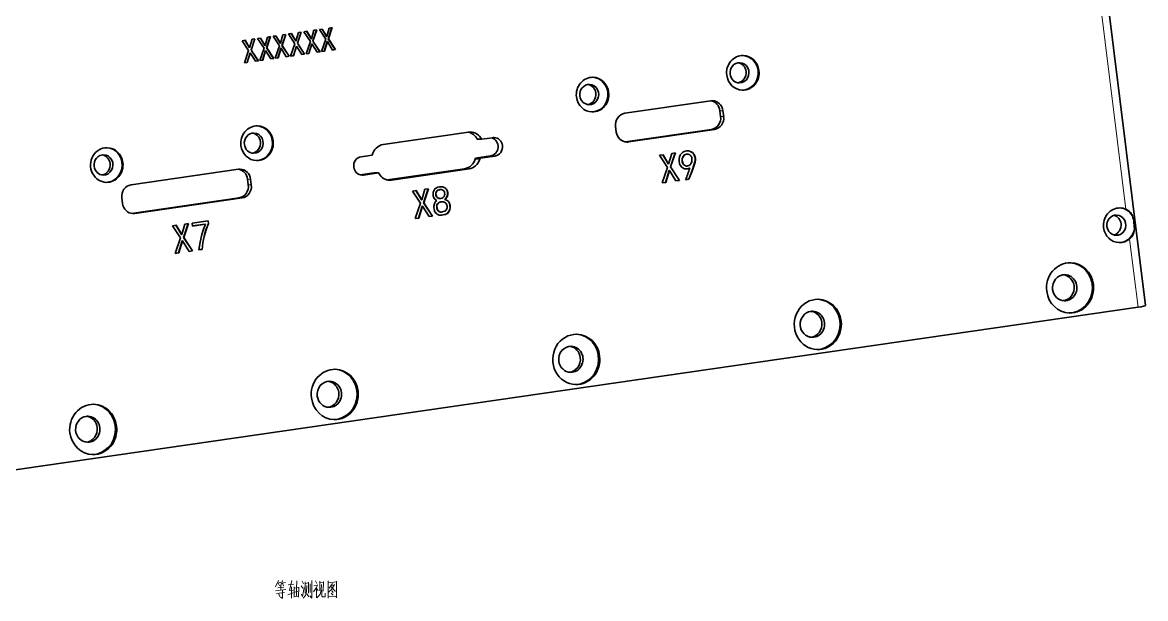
# Model space of a CAD drawing. Header units: millimetres. Extents: x -631 to 3210, y -561 to 2288.
# Drawn here: x 128.9 to 323.3, y -209.2 to -109.6 of the extents above; entities that cross this region are included whole.
import ezdxf

# ---------------------------------------------------------------- set-up
doc = ezdxf.new("R2010")
doc.units = ezdxf.units.MM
doc.layers.get('0').update_dxf_attribs({"lineweight": 18})

msp = doc.modelspace()

# ---------------------------------------------------------------- linework, layer by layer
at = {"color": 7, "lineweight": 35}
for p, q in [((323.315, -158.58), (301.125, 19.778)), ((46.993, -198.66), (322.027, -158.843))]:
    msp.add_line(p, q, dxfattribs=at)
at = {"color": 7, "lineweight": 13}
msp.add_line((319.92, -141.901), (315.629, -107.414), dxfattribs=at)
at = {"color": 7, "lineweight": 35, "ltscale": 0.012655}
for p, q in [((180.309, -110.812), (180.81, -110.739)), ((182.021, -110.564), (182.522, -110.491)), ((168.658, -112.499), (169.159, -112.426)), ((169.618, -112.359), (170.119, -112.287)), ((171.331, -112.112), (171.832, -112.039)), ((172.291, -111.973), (172.792, -111.9)), ((174.964, -111.586), (175.465, -111.513)), ((176.676, -111.338), (177.177, -111.265)), ((177.637, -111.199), (178.138, -111.126)), ((179.348, -110.951), (179.849, -110.878)), ((180.428, -114.671), (179.927, -114.743)), ((181.18, -114.562), (180.679, -114.634)), ((183.1, -114.284), (182.599, -114.356)), ((167.816, -116.497), (167.315, -116.569)), ((169.737, -116.218), (169.236, -116.291)), ((172.41, -115.832), (171.909, -115.904)), ((173.161, -115.723), (172.66, -115.795)), ((175.834, -115.336), (175.333, -115.408)), ((177.755, -115.058), (177.254, -115.13)), ((178.507, -114.949), (178.006, -115.021))]:
    msp.add_line(p, q, dxfattribs=at)
at = {"color": 7, "lineweight": 35, "ltscale": 0.05014}
msp.add_line((181.41, -112.488), (180.309, -110.812), dxfattribs=at)
at = {"color": 7, "lineweight": 35, "ltscale": 0.037714}
for p, q in [((181.553, -112.031), (180.775, -110.738)), ((180.81, -110.739), (181.588, -112.032)), ((168.189, -113.966), (167.412, -112.673)), ((167.447, -112.674), (168.224, -113.967)), ((170.862, -113.579), (170.085, -112.286)), ((170.119, -112.287), (170.896, -113.58)), ((172.792, -111.9), (173.569, -113.193)), ((176.207, -112.805), (175.43, -111.512)), ((178.88, -112.418), (178.102, -111.125))]:
    msp.add_line(p, q, dxfattribs=at)
at = {"color": 7, "lineweight": 35, "ltscale": 0.038272}
for p, q in [((181.588, -112.032), (182.021, -110.564)), ((168.224, -113.967), (168.658, -112.499)), ((173.569, -113.193), (174.003, -111.725))]:
    msp.add_line(p, q, dxfattribs=at)
at = {"color": 7, "lineweight": 35, "ltscale": 0.050945}
for p, q in [((181.835, -112.421), (182.487, -110.491)), ((168.472, -114.356), (169.124, -112.425)), ((169.159, -112.426), (168.507, -114.357)), ((171.144, -113.969), (171.797, -112.038)), ((173.817, -113.582), (174.47, -111.651)), ((177.177, -111.265), (176.524, -113.196)), ((179.849, -110.878), (179.197, -112.809))]:
    msp.add_line(p, q, dxfattribs=at)
at = {"color": 7, "lineweight": 35, "ltscale": 0.050946}
for p, q in [((182.522, -110.491), (181.87, -112.422)), ((179.162, -112.808), (179.814, -110.877))]:
    msp.add_line(p, q, dxfattribs=at)
at = {"color": 7, "lineweight": 35, "ltscale": 0.012679}
for p, q in [((166.945, -112.746), (167.447, -112.674)), ((174.003, -111.725), (174.505, -111.652)), ((170.489, -116.11), (169.987, -116.182)), ((175.083, -115.445), (174.581, -115.517))]:
    msp.add_line(p, q, dxfattribs=at)
at = {"color": 7, "lineweight": 35, "ltscale": 0.050154}
for p, q in [((168.047, -114.423), (166.945, -112.746)), ((170.72, -114.036), (169.618, -112.359)), ((173.392, -113.649), (172.291, -111.973)), ((178.738, -112.875), (177.637, -111.199))]:
    msp.add_line(p, q, dxfattribs=at)
at = {"color": 7, "lineweight": 35, "ltscale": 0.038279}
msp.add_line((170.896, -113.58), (171.331, -112.112), dxfattribs=at)
at = {"color": 7, "lineweight": 35, "ltscale": 0.050954}
msp.add_line((171.832, -112.039), (171.179, -113.97), dxfattribs=at)
at = {"color": 7, "lineweight": 35, "ltscale": 0.037702}
msp.add_line((173.534, -113.192), (172.758, -111.899), dxfattribs=at)
at = {"color": 7, "lineweight": 35, "ltscale": 0.050953}
for p, q in [((174.505, -111.652), (173.851, -113.583)), ((176.489, -113.195), (177.142, -111.264))]:
    msp.add_line(p, q, dxfattribs=at)
at = {"color": 7, "lineweight": 35, "ltscale": 0.050153}
msp.add_line((176.065, -113.262), (174.964, -111.586), dxfattribs=at)
at = {"color": 7, "lineweight": 35, "ltscale": 0.037715}
for p, q in [((175.465, -111.513), (176.242, -112.806)), ((178.138, -111.126), (178.915, -112.419))]:
    msp.add_line(p, q, dxfattribs=at)
at = {"color": 7, "lineweight": 35, "ltscale": 0.038273}
for p, q in [((176.242, -112.806), (176.676, -111.338)), ((178.915, -112.419), (179.348, -110.951))]:
    msp.add_line(p, q, dxfattribs=at)
at = {"color": 7, "lineweight": 35, "ltscale": 0.000879148}
for p, q in [((178.88, -112.418), (178.915, -112.419)), ((181.553, -112.031), (181.588, -112.032)), ((181.835, -112.421), (181.87, -112.422)), ((168.189, -113.966), (168.224, -113.967)), ((170.97, -114.447), (171.005, -114.448)), ((176.207, -112.805), (176.242, -112.806)), ((176.315, -113.674), (176.35, -113.674)), ((176.489, -113.195), (176.524, -113.196)), ((180.428, -114.671), (180.392, -114.67)), ((181.144, -114.561), (181.18, -114.562)), ((183.1, -114.284), (183.065, -114.283)), ((167.781, -116.496), (167.816, -116.497)), ((168.297, -114.834), (168.332, -114.835)), ((169.737, -116.218), (169.702, -116.218)), ((170.454, -116.109), (170.489, -116.11)), ((172.41, -115.832), (172.375, -115.831)), ((178.472, -114.948), (178.507, -114.949)), ((240.861, -135.175), (240.896, -135.175)), ((241.079, -134.576), (241.114, -134.577)), ((243.855, -134.428), (243.89, -134.429)), ((244.376, -134.807), (244.411, -134.808)), ((242.652, -136.905), (242.617, -136.904)), ((200.73, -139.857), (200.695, -139.856)), ((197.984, -140.277), (198.019, -140.278)), ((200.813, -140.95), (200.778, -140.949)), ((201.962, -140.211), (201.997, -140.212)), ((202.643, -140.566), (202.679, -140.567)), ((197.474, -143.439), (197.51, -143.44)), ((160.579, -144.48), (160.544, -144.479)), ((156.438, -146.291), (156.473, -146.292)), ((159.997, -148.836), (160.032, -148.837))]:
    msp.add_line(p, q, dxfattribs=at)
at = {"color": 7, "lineweight": 35, "ltscale": 0.056683}
for p, q in [((180.679, -114.634), (181.41, -112.488)), ((167.315, -116.569), (168.047, -114.423))]:
    msp.add_line(p, q, dxfattribs=at)
at = {"color": 7, "lineweight": 35, "ltscale": 0.055795}
for p, q in [((183.065, -114.283), (181.835, -112.421)), ((181.87, -112.422), (183.1, -114.284)), ((169.702, -116.218), (168.472, -114.356)), ((168.507, -114.357), (169.737, -116.218)), ((172.375, -115.831), (171.144, -113.969)), ((175.048, -115.444), (173.817, -113.582)), ((176.524, -113.196), (177.755, -115.058)), ((180.392, -114.67), (179.162, -112.808)), ((179.197, -112.809), (180.428, -114.671))]:
    msp.add_line(p, q, dxfattribs=at)
at = {"color": 7, "lineweight": 35, "ltscale": 0.00087913}
for p, q in [((168.472, -114.356), (168.507, -114.357)), ((173.534, -113.192), (173.569, -113.193)), ((173.642, -114.06), (173.678, -114.061)), ((179.162, -112.808), (179.197, -112.809)), ((175.083, -115.445), (175.048, -115.444)), ((244.351, -131.836), (244.387, -131.837)), ((244.863, -132.102), (244.898, -132.103)), ((201.528, -138.007), (201.563, -138.008)), ((201.07, -138.533), (201.035, -138.532)), ((202.404, -138.645), (202.439, -138.646)), ((198.119, -141.362), (198.154, -141.363)), ((201.356, -140.616), (201.321, -140.615)), ((201.356, -142.385), (201.391, -142.385)), ((161.089, -144.372), (161.124, -144.372)), ((155.929, -149.454), (155.964, -149.455)), ((158.365, -149.107), (158.33, -149.106))]:
    msp.add_line(p, q, dxfattribs=at)
at = {"color": 7, "lineweight": 35, "ltscale": 0.056691}
for p, q in [((169.987, -116.182), (170.72, -114.036)), ((172.66, -115.795), (173.392, -113.649)), ((175.333, -115.408), (176.065, -113.262)), ((178.006, -115.021), (178.738, -112.875))]:
    msp.add_line(p, q, dxfattribs=at)
at = {"color": 7, "lineweight": 35, "ltscale": 0.043491}
for p, q in [((170.454, -116.109), (170.97, -114.447)), ((171.005, -114.448), (170.489, -116.11)), ((175.8, -115.335), (176.315, -113.674)), ((179.022, -113.287), (178.507, -114.949)), ((181.695, -112.9), (181.18, -114.562)), ((167.781, -116.496), (168.297, -114.834)), ((168.332, -114.835), (167.816, -116.497))]:
    msp.add_line(p, q, dxfattribs=at)
at = {"color": 7, "lineweight": 35, "ltscale": 0.00085474}
for p, q in [((170.862, -113.579), (170.896, -113.58)), ((171.144, -113.969), (171.179, -113.97)), ((173.817, -113.582), (173.851, -113.583)), ((178.988, -113.287), (179.022, -113.287)), ((181.661, -112.9), (181.695, -112.9)), ((173.127, -115.722), (173.161, -115.723)), ((240.726, -134.089), (240.761, -134.09)), ((243.513, -132.501), (243.478, -132.501)), ((244.243, -136.725), (244.277, -136.726)), ((198.338, -140.764), (198.372, -140.765)), ((156.574, -147.377), (156.608, -147.378)), ((156.792, -146.779), (156.826, -146.78))]:
    msp.add_line(p, q, dxfattribs=at)
at = {"color": 7, "lineweight": 35, "ltscale": 0.042847}
for p, q in [((171.909, -115.904), (171.005, -114.448)), ((179.927, -114.743), (179.022, -113.287)), ((182.599, -114.356), (181.695, -112.9)), ((169.236, -116.291), (168.332, -114.835))]:
    msp.add_line(p, q, dxfattribs=at)
at = {"color": 7, "lineweight": 35, "ltscale": 0.055808}
for p, q in [((171.179, -113.97), (172.41, -115.832)), ((173.851, -113.583), (175.083, -115.445))]:
    msp.add_line(p, q, dxfattribs=at)
at = {"color": 7, "lineweight": 35, "ltscale": 0.04349}
msp.add_line((173.127, -115.722), (173.642, -114.06), dxfattribs=at)
at = {"color": 7, "lineweight": 35, "ltscale": 0.043498}
for p, q in [((173.678, -114.061), (173.161, -115.723)), ((176.35, -113.674), (175.834, -115.336)), ((178.472, -114.948), (178.988, -113.287)), ((181.144, -114.561), (181.661, -112.9))]:
    msp.add_line(p, q, dxfattribs=at)
at = {"color": 7, "lineweight": 35, "ltscale": 0.042835}
msp.add_line((174.581, -115.517), (173.678, -114.061), dxfattribs=at)
at = {"color": 7, "lineweight": 35, "ltscale": 0.042834}
msp.add_line((177.254, -115.13), (176.35, -113.674), dxfattribs=at)
at = {"color": 7, "lineweight": 35, "ltscale": 0.055809}
msp.add_line((177.721, -115.057), (176.489, -113.195), dxfattribs=at)
at = {"color": 7, "lineweight": 35, "ltscale": 0.011841}
msp.add_line((179.924, -114.738), (180.392, -114.67), dxfattribs=at)
at = {"color": 7, "lineweight": 35, "ltscale": 0.011718}
for p, q in [((180.681, -114.628), (181.144, -114.561)), ((167.317, -116.563), (167.781, -116.496)), ((169.99, -116.176), (170.454, -116.109)), ((178.008, -115.015), (178.472, -114.948))]:
    msp.add_line(p, q, dxfattribs=at)
at = {"color": 7, "lineweight": 35, "ltscale": 0.011866}
for p, q in [((182.596, -114.351), (183.065, -114.283)), ((169.232, -116.286), (169.702, -116.218)), ((171.905, -115.899), (172.375, -115.831)), ((177.251, -115.125), (177.721, -115.057))]:
    msp.add_line(p, q, dxfattribs=at)
at = {"color": 7, "lineweight": 35, "ltscale": 0.011742}
for p, q in [((172.662, -115.789), (173.127, -115.722)), ((175.335, -115.402), (175.8, -115.335))]:
    msp.add_line(p, q, dxfattribs=at)
at = {"color": 7, "lineweight": 35, "ltscale": 0.011865}
msp.add_line((174.578, -115.512), (175.048, -115.444), dxfattribs=at)
at = {"color": 7, "lineweight": 35, "ltscale": 0.000854722}
for p, q in [((175.8, -115.335), (175.834, -115.336)), ((177.755, -115.058), (177.721, -115.057)), ((243.966, -132.352), (244, -132.353)), ((240.217, -137.251), (240.251, -137.252)), ((199.91, -143.092), (199.876, -143.092))]:
    msp.add_line(p, q, dxfattribs=at)
at = {"color": 7, "lineweight": 35, "ltscale": 0.37553}
for p, q in [((233.196, -125.302), (248.062, -123.15)), ((233.29, -130.244), (248.156, -128.092))]:
    msp.add_line(p, q, dxfattribs=at)
at = {"color": 7, "lineweight": 13, "ltscale": 0.013065}
for p, q in [((250.168, -124.862), (249.645, -124.85)), ((249.768, -125.841), (250.291, -125.853)), ((233.812, -130.256), (233.29, -130.244)), ((167.878, -136.688), (168.4, -136.7)), ((166.39, -139.929), (166.912, -139.941))]:
    msp.add_line(p, q, dxfattribs=at)
at = {"color": 7, "lineweight": 35, "ltscale": 0.024962}
for p, q in [((249.645, -124.85), (249.768, -125.841)), ((250.168, -124.862), (250.291, -125.853)), ((168.001, -137.678), (167.878, -136.688)), ((146.223, -140.919), (146.1, -139.928))]:
    msp.add_line(p, q, dxfattribs=at)
at = {"color": 7, "lineweight": 35, "ltscale": 0.024966}
msp.add_line((231.708, -128.544), (231.584, -127.553), dxfattribs=at)
at = {"color": 7, "lineweight": 35, "ltscale": 0.375554}
msp.add_line((248.68, -128.104), (233.812, -130.256), dxfattribs=at)
at = {"color": 7, "lineweight": 13, "ltscale": 0.013089}
for p, q in [((248.156, -128.092), (248.68, -128.104)), ((168.001, -137.678), (168.524, -137.691)), ((147.806, -142.62), (148.329, -142.632))]:
    msp.add_line(p, q, dxfattribs=at)
at = {"color": 7, "lineweight": 35, "ltscale": 0.372989}
msp.add_line((191.353, -130.704), (206.119, -128.566), dxfattribs=at)
at = {"color": 7, "lineweight": 35, "ltscale": 0.01917}
for p, q in [((207.629, -129.782), (208.395, -129.8)), ((208.121, -133.068), (207.354, -133.05)), ((189.757, -135.597), (190.523, -135.615))]:
    msp.add_line(p, q, dxfattribs=at)
at = {"color": 7, "lineweight": 35, "ltscale": 0.048375}
for p, q in [((208.395, -129.8), (210.31, -129.523)), ((187.545, -132.819), (189.46, -132.541))]:
    msp.add_line(p, q, dxfattribs=at)
at = {"color": 7, "lineweight": 35, "ltscale": 0.063682}
for p, q in [((241.079, -134.576), (241.894, -132.163)), ((241.93, -132.164), (241.114, -134.577))]:
    msp.add_line(p, q, dxfattribs=at)
at = {"color": 7, "lineweight": 35, "ltscale": 0.015813}
for p, q in [((241.304, -132.255), (241.93, -132.164)), ((240.251, -137.252), (239.625, -137.343)), ((242.652, -136.905), (242.026, -136.995)), ((198.561, -138.442), (199.187, -138.352)), ((199.91, -143.092), (199.284, -143.183)), ((154.876, -144.767), (155.502, -144.676))]:
    msp.add_line(p, q, dxfattribs=at)
at = {"color": 7, "lineweight": 35, "ltscale": 0.00559}
for p, q in [((207.288, -133.263), (207.354, -133.05)), ((208.121, -133.068), (208.055, -133.281))]:
    msp.add_line(p, q, dxfattribs=at)
at = {"color": 7, "lineweight": 13, "ltscale": 0.01917}
for p, q in [((207.288, -133.263), (208.055, -133.281)), ((209.937, -132.676), (210.704, -132.694))]:
    msp.add_line(p, q, dxfattribs=at)
at = {"color": 7, "lineweight": 35, "ltscale": 0.065249}
for p, q in [((207.354, -133.05), (209.937, -132.676)), ((210.704, -132.694), (208.121, -133.068))]:
    msp.add_line(p, q, dxfattribs=at)
at = {"color": 7, "lineweight": 35, "ltscale": 0.015837}
for p, q in [((239.163, -132.564), (239.79, -132.474)), ((196.421, -138.752), (197.048, -138.662)), ((197.51, -143.44), (196.883, -143.531)), ((157.015, -144.457), (157.642, -144.366)), ((155.964, -149.455), (155.337, -149.545)), ((158.365, -149.107), (157.738, -149.198))]:
    msp.add_line(p, q, dxfattribs=at)
at = {"color": 7, "lineweight": 35, "ltscale": 0.062692}
for p, q in [((240.54, -134.66), (239.163, -132.564)), ((197.798, -140.848), (196.421, -138.752))]:
    msp.add_line(p, q, dxfattribs=at)
at = {"color": 7, "lineweight": 35, "ltscale": 0.047143}
for p, q in [((240.726, -134.089), (239.755, -132.473)), ((197.984, -140.277), (197.013, -138.661)), ((197.048, -138.662), (198.019, -140.278)), ((156.438, -146.291), (155.467, -144.675)), ((155.502, -144.676), (156.473, -146.292))]:
    msp.add_line(p, q, dxfattribs=at)
at = {"color": 7, "lineweight": 35, "ltscale": 0.047131}
msp.add_line((239.79, -132.474), (240.761, -134.09), dxfattribs=at)
at = {"color": 7, "lineweight": 35, "ltscale": 0.047848}
msp.add_line((240.761, -134.09), (241.304, -132.255), dxfattribs=at)
at = {"color": 7, "lineweight": 13, "ltscale": 0.00085474}
for p, q in [((243.123, -133.714), (243.157, -133.715)), ((243.92, -132.357), (243.886, -132.357)), ((200.447, -139.354), (200.481, -139.354)), ((200.579, -138.859), (200.545, -138.858)), ((200.824, -142.11), (200.79, -142.109)), ((201.309, -142.38), (201.275, -142.379))]:
    msp.add_line(p, q, dxfattribs=at)
at = {"color": 7, "lineweight": 13, "ltscale": 0.000879148}
for p, q in [((243.177, -133.003), (243.141, -133.003)), ((245.209, -134.115), (245.244, -134.116)), ((245.363, -133.134), (245.398, -133.135)), ((243.522, -134.285), (243.487, -134.284)), ((202.003, -138.193), (202.038, -138.194)), ((202.865, -141.922), (202.9, -141.923)), ((202.3, -142.712), (202.335, -142.713)), ((202.656, -142.377), (202.691, -142.378))]:
    msp.add_line(p, q, dxfattribs=at)
at = {"color": 7, "lineweight": 13, "ltscale": 0.00087913}
for p, q in [((245.209, -132.533), (245.244, -132.534)), ((200.612, -141.54), (200.647, -141.541)), ((202.913, -141.235), (202.948, -141.236))]:
    msp.add_line(p, q, dxfattribs=at)
at = {"color": 7, "lineweight": 35, "ltscale": 0.469419}
for p, q in [((147.713, -137.677), (166.296, -134.987)), ((166.912, -139.941), (148.329, -142.632))]:
    msp.add_line(p, q, dxfattribs=at)
at = {"color": 7, "lineweight": 35, "ltscale": 0.061005}
msp.add_line((187.342, -135.947), (189.757, -135.597), dxfattribs=at)
at = {"color": 7, "lineweight": 13, "ltscale": 0.011698}
msp.add_line((187.939, -135.989), (187.472, -135.978), dxfattribs=at)
at = {"color": 7, "lineweight": 35, "ltscale": 0.065273}
msp.add_line((190.523, -135.615), (187.939, -135.989), dxfattribs=at)
at = {"color": 7, "lineweight": 35, "ltscale": 0.005504}
msp.add_line((190.64, -135.802), (190.523, -135.615), dxfattribs=at)
at = {"color": 7, "lineweight": 35, "ltscale": 0.337787}
msp.add_line((192.077, -136.825), (205.449, -134.889), dxfattribs=at)
at = {"color": 7, "lineweight": 35, "ltscale": 0.33865}
msp.add_line((206.217, -134.907), (192.81, -136.848), dxfattribs=at)
at = {"color": 7, "lineweight": 13, "ltscale": 0.019195}
msp.add_line((205.449, -134.889), (206.217, -134.907), dxfattribs=at)
at = {"color": 7, "lineweight": 35, "ltscale": 0.07086}
for p, q in [((239.625, -137.343), (240.54, -134.66)), ((196.883, -143.531), (197.798, -140.848)), ((155.337, -149.545), (156.252, -146.863))]:
    msp.add_line(p, q, dxfattribs=at)
at = {"color": 7, "lineweight": 35, "ltscale": 0.054364}
for p, q in [((240.217, -137.251), (240.861, -135.175)), ((198.154, -141.363), (197.51, -143.44))]:
    msp.add_line(p, q, dxfattribs=at)
at = {"color": 7, "lineweight": 35, "ltscale": 0.05437}
msp.add_line((240.896, -135.175), (240.251, -137.252), dxfattribs=at)
at = {"color": 7, "lineweight": 35, "ltscale": 0.053553}
for p, q in [((242.026, -136.995), (240.896, -135.175)), ((199.284, -143.183), (198.154, -141.363)), ((157.738, -149.198), (156.608, -147.378))]:
    msp.add_line(p, q, dxfattribs=at)
at = {"color": 7, "lineweight": 35, "ltscale": 0.069743}
for p, q in [((242.617, -136.904), (241.079, -134.576)), ((241.114, -134.577), (242.652, -136.905)), ((198.372, -140.765), (199.91, -143.092))]:
    msp.add_line(p, q, dxfattribs=at)
at = {"color": 7, "lineweight": 35, "ltscale": 0.024965}
msp.add_line((168.4, -136.7), (168.524, -137.691), dxfattribs=at)
at = {"color": 7, "lineweight": 13, "ltscale": 0.017559}
msp.add_line((192.108, -136.831), (192.81, -136.848), dxfattribs=at)
at = {"color": 7, "lineweight": 35, "ltscale": 0.002687}
msp.add_line((201.528, -138.007), (201.421, -138.004), dxfattribs=at)
at = {"color": 7, "lineweight": 35, "ltscale": 0.002662}
msp.add_line((201.457, -138.005), (201.563, -138.008), dxfattribs=at)
at = {"color": 7, "lineweight": 35, "ltscale": 0.0149}
for p, q in [((239.627, -137.337), (240.217, -137.251)), ((196.885, -143.525), (197.474, -143.439))]:
    msp.add_line(p, q, dxfattribs=at)
at = {"color": 7, "lineweight": 35, "ltscale": 0.015023}
for p, q in [((242.022, -136.99), (242.617, -136.904)), ((199.281, -143.178), (199.876, -143.092)), ((157.735, -149.192), (158.33, -149.106))]:
    msp.add_line(p, q, dxfattribs=at)
at = {"color": 7, "lineweight": 35, "ltscale": 0.014505}
for p, q in [((244.277, -136.726), (243.703, -136.809)), ((160.032, -148.837), (159.458, -148.92))]:
    msp.add_line(p, q, dxfattribs=at)
at = {"color": 7, "lineweight": 35, "ltscale": 0.013568}
msp.add_line((243.706, -136.803), (244.243, -136.725), dxfattribs=at)
at = {"color": 7, "lineweight": 35, "ltscale": 0.469443}
msp.add_line((147.806, -142.62), (166.39, -139.929), dxfattribs=at)
at = {"color": 7, "lineweight": 35, "ltscale": 0.047841}
for p, q in [((198.019, -140.278), (198.561, -138.442)), ((156.473, -146.292), (157.015, -144.457))]:
    msp.add_line(p, q, dxfattribs=at)
at = {"color": 7, "lineweight": 35, "ltscale": 0.063681}
for p, q in [((198.338, -140.764), (199.153, -138.351)), ((199.187, -138.352), (198.372, -140.765)), ((156.792, -146.779), (157.607, -144.366))]:
    msp.add_line(p, q, dxfattribs=at)
at = {"color": 7, "lineweight": 35, "ltscale": 0.000903573}
msp.add_line((201.334, -138.508), (201.37, -138.509), dxfattribs=at)
at = {"color": 7, "lineweight": 13, "ltscale": 0.000854722}
msp.add_line((202.479, -139.429), (202.514, -139.43), dxfattribs=at)
at = {"color": 7, "lineweight": 35, "ltscale": 0.054363}
for p, q in [((197.474, -143.439), (198.119, -141.362)), ((156.608, -147.378), (155.964, -149.455))]:
    msp.add_line(p, q, dxfattribs=at)
at = {"color": 7, "lineweight": 35, "ltscale": 0.069744}
for p, q in [((199.876, -143.092), (198.338, -140.764)), ((158.33, -149.106), (156.792, -146.779))]:
    msp.add_line(p, q, dxfattribs=at)
at = {"color": 7, "lineweight": 35, "ltscale": 0.0006838}
msp.add_line((201.132, -140.035), (201.159, -140.036), dxfattribs=at)
at = {"color": 7, "lineweight": 35, "ltscale": 0.000830297}
msp.add_line((201.507, -140.604), (201.54, -140.605), dxfattribs=at)
at = {"color": 7, "lineweight": 35, "ltscale": 0.002031}
msp.add_line((201.356, -142.385), (201.275, -142.379), dxfattribs=at)
at = {"color": 7, "lineweight": 35, "ltscale": 0.002056}
msp.add_line((201.309, -142.38), (201.391, -142.385), dxfattribs=at)
at = {"color": 7, "lineweight": 35, "ltscale": 0.062679}
msp.add_line((156.252, -146.863), (154.876, -144.767), dxfattribs=at)
at = {"color": 7, "lineweight": 35, "ltscale": 0.063689}
msp.add_line((157.642, -144.366), (156.826, -146.78), dxfattribs=at)
at = {"color": 7, "lineweight": 35, "ltscale": 0.070528}
msp.add_line((158.272, -144.303), (161.064, -143.899), dxfattribs=at)
at = {"color": 7, "lineweight": 35, "ltscale": 0.012622}
msp.add_line((158.335, -144.804), (158.272, -144.303), dxfattribs=at)
at = {"color": 7, "lineweight": 35, "ltscale": 0.055825}
msp.add_line((158.334, -144.799), (160.544, -144.479), dxfattribs=at)
at = {"color": 7, "lineweight": 35, "ltscale": 0.056689}
msp.add_line((160.579, -144.48), (158.335, -144.804), dxfattribs=at)
at = {"color": 7, "lineweight": 35, "ltscale": 0.01192}
msp.add_line((161.089, -144.372), (161.03, -143.898), dxfattribs=at)
at = {"color": 7, "lineweight": 35, "ltscale": 0.011922}
msp.add_line((161.064, -143.899), (161.124, -144.372), dxfattribs=at)
at = {"color": 7, "lineweight": 35, "ltscale": 0.054371}
msp.add_line((155.929, -149.454), (156.574, -147.377), dxfattribs=at)
at = {"color": 7, "lineweight": 35, "ltscale": 0.069757}
msp.add_line((156.826, -146.78), (158.365, -149.107), dxfattribs=at)
at = {"color": 7, "lineweight": 13, "ltscale": 0.297105}
msp.add_line((322.027, -158.843), (320.56, -147.05), dxfattribs=at)
at = {"color": 7, "lineweight": 35, "ltscale": 0.014875}
msp.add_line((155.34, -149.539), (155.929, -149.454), dxfattribs=at)
at = {"color": 7, "lineweight": 35, "ltscale": 0.013617}
msp.add_line((159.458, -148.914), (159.997, -148.836), dxfattribs=at)
at = {"color": 7, "lineweight": 35}
for points in [[(243.316, -131.991), (243.599, -131.873), (243.85, -131.801)], [(245.209, -132.533), (245.118, -132.379), (244.863, -132.102)], [(244.898, -132.103), (245.148, -132.374), (245.244, -132.534)], [(242.672, -134.068), (242.577, -133.596), (242.587, -133.174)], [(242.587, -133.174), (242.653, -132.798), (242.817, -132.461)], [(243.294, -134.8), (242.974, -134.578), (242.743, -134.257), (242.672, -134.068)], [(243.141, -133.003), (243.239, -132.774), (243.386, -132.579), (243.478, -132.501)], [(243.513, -132.501), (243.37, -132.636), (243.257, -132.808), (243.177, -133.003)], [(244.414, -132.484), (244.139, -132.373), (244, -132.353)], [(244.243, -136.725), (244.826, -135.219), (245.209, -134.115)], [(245.244, -134.116), (245.132, -134.466), (244.88, -135.169), (244.277, -136.726)], [(244.764, -132.944), (244.641, -132.711), (244.414, -132.484)], [(244.517, -134.169), (244.624, -134.029), (244.798, -133.647)], [(244.798, -133.647), (244.8, -133.161), (244.764, -132.944)], [(245.363, -133.134), (245.306, -132.814), (245.209, -132.533)], [(245.209, -134.115), (245.319, -133.688), (245.355, -133.485), (245.363, -133.134)], [(245.244, -132.534), (245.316, -132.727), (245.398, -133.135)], [(245.398, -133.135), (245.405, -133.335), (245.346, -133.73), (245.244, -134.116)], [(244.095, -134.401), (244.271, -134.355), (244.423, -134.269), (244.517, -134.169)], [(200.01, -138.943), (200.051, -138.81), (200.24, -138.483)], [(200.545, -138.858), (200.66, -138.714), (200.809, -138.612), (201.035, -138.532)], [(201.07, -138.533), (200.873, -138.6), (200.711, -138.7), (200.579, -138.859)], [(201.132, -140.035), (201.042, -140.029), (200.796, -139.945), (200.695, -139.856)], [(200.73, -139.857), (200.831, -139.946), (200.957, -140.004), (201.159, -140.036)], [(201.336, -140.024), (201.544, -139.972), (201.719, -139.875), (201.879, -139.691)], [(201.988, -139.08), (201.944, -138.893), (201.858, -138.731), (201.688, -138.585)], [(201.879, -139.691), (201.965, -139.489), (201.998, -139.274), (201.988, -139.08)], [(201.962, -140.211), (202.191, -140.011), (202.364, -139.776), (202.479, -139.429)], [(202.514, -139.43), (202.468, -139.621), (202.388, -139.798), (202.213, -140.026), (201.997, -140.212)], [(202.404, -138.645), (202.269, -138.424), (202.098, -138.252), (202.003, -138.193)], [(202.038, -138.194), (202.187, -138.298), (202.31, -138.433), (202.439, -138.646)], [(200.129, -141.644), (200.123, -141.375), (200.206, -140.981)], [(200.258, -142.249), (200.214, -142.133), (200.162, -141.891), (200.129, -141.644)], [(200.662, -140.377), (200.445, -140.276), (200.259, -140.124), (200.192, -140.02)], [(200.206, -140.981), (200.3, -140.766), (200.434, -140.579), (200.662, -140.377)], [(200.612, -141.54), (200.611, -141.35), (200.656, -141.167), (200.778, -140.949)], [(200.79, -142.109), (200.717, -141.968), (200.631, -141.659), (200.612, -141.54)], [(200.813, -140.95), (200.7, -141.145), (200.645, -141.353), (200.647, -141.541)], [(200.647, -141.541), (200.738, -141.937), (200.824, -142.11)], [(201.958, -142.254), (202.123, -142.165), (202.257, -142.037), (202.374, -141.798)], [(202.643, -140.566), (202.452, -140.402), (202.215, -140.286), (201.962, -140.211)], [(201.997, -140.212), (202.293, -140.304), (202.433, -140.371), (202.679, -140.567)], [(202.656, -142.377), (202.74, -142.238), (202.865, -141.922)], [(202.9, -141.923), (202.777, -142.236), (202.691, -142.378)], [(202.865, -141.922), (202.922, -141.64), (202.913, -141.235)], [(202.948, -141.236), (202.962, -141.583), (202.9, -141.923)], [(319.92, -141.901), (320.221, -142.06), (320.486, -142.258), (320.711, -142.484), (320.9, -142.739), (321.055, -143.015)], [(200.574, -142.656), (200.455, -142.557), (200.358, -142.434), (200.258, -142.249)], [(201.275, -142.379), (201.108, -142.344), (200.954, -142.272), (200.79, -142.109)], [(200.824, -142.11), (201.023, -142.294), (201.309, -142.38)], [(201.391, -142.385), (201.581, -142.371), (201.958, -142.254)], [(201.683, -142.887), (202.118, -142.788), (202.3, -142.712)], [(202.335, -142.713), (202.177, -142.781), (201.719, -142.887)], [(202.3, -142.712), (202.437, -142.62), (202.656, -142.377)], [(202.691, -142.378), (202.47, -142.623), (202.335, -142.713)], [(159.458, -148.92), (159.653, -147.576), (159.967, -146.258), (160.249, -145.36), (160.579, -144.48)], [(321.377, -145.606), (321.211, -146.168), (320.92, -146.676), (320.56, -147.05)]]:
    msp.add_lwpolyline(points, dxfattribs=at)
at = {"color": 7, "lineweight": 13}
for points in [[(173.238, -206.123), (172.714, -207.208)], [(174.499, -207.663), (172.714, -207.908)], [(173.028, -206.578), (173.624, -206.473)], [(173.134, -207.418), (174.148, -207.278)], [(173.379, -207.068), (173.169, -206.578)], [(173.903, -206.123), (173.554, -207.103)], [(173.624, -207.768), (173.624, -207.068)], [(173.764, -206.578), (174.429, -206.473)], [(173.903, -206.578), (174.113, -207.033)], [(173.903, -207.838), (173.903, -209.238)], [(174.919, -206.858), (175.863, -206.753)], [(175.058, -207.873), (175.759, -207.768)], [(175.549, -206.123), (175.129, -207.838)], [(175.478, -207.208), (175.478, -209.203)], [(175.933, -209.028), (175.933, -207.243)], [(175.933, -207.453), (176.738, -207.348)], [(176.389, -206.193), (176.353, -207.523), (176.318, -208.853)], [(176.773, -207.278), (176.703, -209.028)], [(177.158, -207.068), (177.438, -207.453)], [(177.334, -206.228), (177.578, -206.718)], [(177.648, -207.313), (177.368, -208.888)], [(177.858, -208.328), (177.858, -206.368)], [(177.858, -206.613), (178.419, -206.543)], [(178.139, -206.963), (178.068, -208.083)], [(178.419, -206.403), (178.419, -208.293)], [(178.698, -208.223), (178.698, -206.718)], [(178.978, -206.123), (178.978, -207.663), (178.978, -209.203)], [(179.959, -206.858), (179.783, -207.348), (179.294, -208.083)], [(179.328, -207.068), (179.889, -206.998)], [(179.608, -206.193), (179.889, -206.613)], [(179.783, -207.348), (179.783, -209.133)], [(179.783, -207.523), (180.098, -207.838)], [(180.379, -206.228), (180.379, -207.908)], [(181.044, -206.403), (180.379, -206.473)], [(180.589, -207.873), (180.414, -208.503)], [(180.693, -206.823), (180.589, -207.873)], [(180.728, -208.853), (180.728, -207.768)], [(180.973, -207.978), (181.044, -206.298)], [(181.813, -206.193), (181.813, -207.663), (181.813, -209.168)], [(181.813, -206.228), (181.813, -207.628), (181.813, -209.028)], [(183.283, -206.368), (181.813, -206.508)], [(181.884, -208.118), (182.374, -207.698)], [(182.584, -206.648), (182.023, -207.453)], [(182.339, -207.208), (183.039, -207.943)], [(182.374, -206.998), (182.828, -206.928)], [(182.374, -207.698), (182.584, -207.418)], [(182.443, -207.908), (182.688, -208.188)], [(182.584, -207.418), (182.933, -206.788)], [(183.039, -207.943), (183.214, -207.908)], [(183.249, -208.993), (183.249, -207.628), (183.283, -206.228)], [(172.889, -208.398), (174.254, -208.223)], [(173.273, -208.398), (173.414, -208.888)], [(173.903, -209.203), (173.903, -209.238), (173.589, -208.958)], [(175.794, -208.258), (174.848, -208.573)], [(175.933, -208.888), (176.703, -208.818)], [(176.073, -208.118), (176.598, -208.048)], [(177.368, -208.888), (177.158, -208.468)], [(177.473, -209.203), (177.893, -208.713)], [(177.893, -208.713), (178.068, -208.083)], [(178.488, -208.958), (178.139, -208.433)], [(178.978, -209.203), (178.664, -208.748)], [(179.889, -209.133), (180.169, -208.853)], [(180.169, -208.853), (180.414, -208.503)], [(180.868, -208.958), (180.728, -208.853)], [(181.289, -208.958), (180.868, -208.958)], [(181.289, -208.328), (181.289, -208.958)], [(181.813, -208.923), (183.179, -208.818)], [(182.339, -208.293), (182.688, -208.678)], [(183.249, -209.098), (183.249, -208.993), (183.179, -208.818)]]:
    msp.add_lwpolyline(points, dxfattribs=at)
at = {"color": 7, "lineweight": 35}
for centre, radius, start, end in [((243.974, -132.717), 0.924, 87.5192, 97.67045), ((243.815, -134.782), 2.994, 79.68817, 87.1024), ((243.829, -134.947), 3.159, 79.82821, 86.63309), ((243.503, -134.085), 2.405, 55.56606, 69.33229), ((243.541, -134.081), 2.399, 55.54985, 69.34819), ((244.409, -133.391), 1.326, 162.97311, 194.1158), ((244.454, -133.392), 1.336, 163.0965, 193.99582), ((244.11, -133.482), 1.015, 193.18891, 232.14003), ((244.144, -133.484), 1.014, 193.16697, 232.17586), ((244.142, -133.718), 1.386, 100.68594, 118.61037), ((244.18, -133.728), 1.396, 100.7297, 118.53116), ((243.952, -132.826), 0.474, 88.43243, 98.14908), ((243.987, -132.829), 0.476, 88.5174, 98.11126), ((243.804, -133.741), 1.175, 244.30849, 269.20709), ((243.878, -133.832), 0.596, 229.22521, 267.91589), ((243.911, -133.836), 0.593, 229.10399, 268.02437), ((211.436, -124.285), 34.613, 338.78633, 342.30003), ((243.749, -133.078), 1.839, 270.65158, 289.9294), ((243.79, -133.11), 1.808, 269.90702, 290.08028), ((243.899, -133.738), 0.69, 269.24915, 286.41261), ((201.298, -139.519), 1.513, 98.01621, 117.40975), ((201.358, -140.19), 2.188, 87.42171, 97.13766), ((200.897, -140.311), 2.389, 62.43319, 74.69052), ((200.948, -140.27), 2.345, 62.31442, 74.80502), ((201.636, -139.262), 1.657, 168.89632, 187.6302), ((201.21, -139.334), 1.226, 186.93883, 213.9886), ((201.064, -139.087), 1.023, 116.97703, 143.74831), ((201.252, -139.255), 0.811, 150.70774, 186.99808), ((201.247, -139.271), 0.804, 185.91391, 226.70465), ((201.282, -139.255), 0.806, 150.59287, 187.11702), ((201.28, -139.272), 0.802, 185.87582, 226.75461), ((201.326, -140.28), 1.772, 89.7592, 99.43775), ((201.364, -140.332), 1.823, 89.79766, 99.26055), ((201.373, -139.211), 0.701, 63.31838, 90.24875), ((200.843, -139.186), 1.654, 351.54165, 19.08221), ((200.878, -139.186), 1.653, 351.53454, 19.08531), ((201.567, -141.627), 1.04, 103.65143, 139.31367), ((201.6, -141.626), 1.039, 103.61527, 139.34136), ((201.179, -138.971), 1.065, 268.95442, 278.50354), ((201.48, -141.698), 1.094, 88.61897, 98.35726), ((201.515, -141.703), 1.098, 88.77689, 98.36884), ((201.511, -141.651), 1.046, 61.90435, 88.42135), ((201.289, -141.477), 1.132, 343.55819, 15.39617), ((201.511, -141.413), 1.414, 7.21439, 36.77923), ((201.545, -141.414), 1.414, 7.21743, 36.77628), ((148.076, -140.89), 1.76, 268.66327, 278.24298), ((201.178, -142.053), 0.854, 225.01141, 261.80902), ((201.319, -141.151), 1.767, 261.42155, 269.52763), ((201.279, -140.264), 2.653, 269.45796, 278.76938), ((201.311, -140.249), 2.669, 269.83954, 278.7591), ((314.161, -145.108), 7.205, 6.54084, 16.89297), ((313.729, -145.283), 7.655, 357.58256, 7.47514)]:
    msp.add_arc(centre, radius, start, end, dxfattribs=at)
for centre, major_axis, ratio, start_param, end_param in [((253.609, -118.312), (-0.07, -2.999), 0.9372777, 3.1416214, 4.8692055), ((253.034, -118.298), (-0.041, -1.75), 0.9372777, 3.1416214, 4.8692055), ((252.563, -118.287), (-0.041, -1.75), 0.9372777, 1.7276129, 2.9977354), ((253.034, -118.298), (-0.041, -1.75), 0.9372777, 0.0000287, 3.1416214), ((253.47, -118.308), (-0.07, -2.999), 0.9372777, 0.0247652, 3.1167789), ((253.609, -118.312), (-0.07, -2.999), 0.9372777, 1.7276129, 3.1416214), ((253.034, -118.298), (-0.041, -1.75), 0.9372777, 4.8692055, 6.283214), ((252.563, -118.287), (0.041, 1.75), 0.9372777, 3.2855253, 4.8692055), ((253.609, -118.312), (0.07, 2.999), 0.9372777, 3.1416214, 4.8692055), ((227.593, -122.078), (-0.07, -2.999), 0.9372777, 3.1416214, 4.8692055), ((227.017, -122.065), (-0.041, -1.75), 0.9372777, 3.1416214, 4.8692055), ((226.547, -122.054), (-0.041, -1.75), 0.9372777, 1.7276129, 2.9977354), ((227.017, -122.065), (-0.041, -1.75), 0.9372777, 0.0000287, 3.1416214), ((227.453, -122.075), (-0.07, -2.999), 0.9372777, 0.0247652, 3.1167789), ((227.593, -122.078), (-0.07, -2.999), 0.9372777, 1.7276129, 3.1416214), ((253.609, -118.312), (0.07, 2.999), 0.9372777, 1.7276129, 3.1416214), ((227.593, -122.078), (0.07, 2.999), 0.9372777, 1.7276129, 3.1416214), ((227.017, -122.065), (-0.041, -1.75), 0.9372777, 4.8692055, 6.283214), ((226.547, -122.054), (0.041, 1.75), 0.9372777, 3.2855253, 4.8692055), ((227.593, -122.078), (0.07, 2.999), 0.9372777, 3.1416214, 4.8692055), ((248.309, -125.131), (0.047, 1.999), 0.9372777, 6.2831507, 6.4400018), ((247.787, -125.119), (-0.047, -1.999), 0.9372777, 1.7276129, 3.0017619), ((248.309, -125.131), (0.047, 1.999), 0.9372777, 4.8692055, 6.2831507), ((233.442, -127.284), (0.047, 1.999), 0.9372777, 0.1568165, 1.7276129), ((247.91, -126.11), (-0.047, -1.999), 0.9372777, 0.1568165, 1.7276129), ((248.432, -126.122), (0.047, 1.999), 0.9372777, 3.2984092, 4.8692055), ((169.519, -130.485), (-0.07, -2.999), 0.9372777, 3.1416214, 4.8692055), ((169.38, -130.482), (-0.07, -2.999), 0.9372777, 0.0247652, 3.1167789), ((169.519, -130.485), (-0.07, -2.999), 0.9372777, 1.7276129, 3.1416214), ((168.944, -130.472), (-0.041, -1.75), 0.9372777, 3.1416214, 4.8692055), ((168.473, -130.461), (0.041, 1.75), 0.9372777, 3.2855253, 4.8692055), ((168.473, -130.461), (-0.041, -1.75), 0.9372777, 1.7276129, 2.9977354), ((168.944, -130.472), (-0.041, -1.75), 0.9372777, 0.0000287, 3.1416214), ((169.519, -130.485), (0.07, 2.999), 0.9372777, 3.1416214, 4.8692055), ((205.648, -130.926), (-0.056, -2.399), 0.9372777, 2.0896357, 2.9707823), ((206.415, -130.944), (0.056, 2.399), 0.9372777, 6.2831659, 6.4400018), ((206.415, -130.944), (0.056, 2.399), 0.9372777, 5.2312283, 6.2831659), ((209.74, -131.09), (-0.037, -1.6), 0.9372777, 0.1568165, 2.8960806), ((210.508, -131.108), (0.037, 1.6), 0.9372777, 6.2831507, 6.4400018), ((210.508, -131.108), (0.037, 1.6), 0.9372777, 4.8692055, 6.2831507), ((233.566, -128.274), (0.047, 1.999), 0.9372777, 1.7276129, 3.1415581), ((233.043, -128.262), (-0.047, -1.999), 0.9372777, 0.1399069, 0.1568165), ((233.566, -128.274), (0.047, 1.999), 0.9372777, 3.1415581, 3.2984092), ((143.503, -134.252), (0.07, 2.999), 0.9372777, 0.0000287, 3.1416214), ((143.363, -134.249), (-0.07, -2.999), 0.9372777, 0.0247652, 3.1167789), ((143.503, -134.252), (0.07, 2.999), 0.9372777, 4.8692055, 6.283214), ((169.519, -130.485), (0.07, 2.999), 0.9372777, 1.7276129, 3.1416214), ((168.944, -130.472), (-0.041, -1.75), 0.9372777, 4.8692055, 6.283214), ((191.649, -133.082), (0.056, 2.399), 0.9372777, 0.1568165, 1.36559), ((210.508, -131.108), (0.037, 1.6), 0.9372777, 3.2984092, 4.8692055), ((244.318, -135.612), (0.614, -3.76), 0.5378049, 3.3404097, 3.6366481), ((142.928, -134.239), (-0.041, -1.75), 0.9372777, 3.1416214, 4.8692055), ((142.457, -134.228), (0.041, 1.75), 0.9372777, 3.2855253, 4.8692055), ((142.457, -134.228), (-0.041, -1.75), 0.9372777, 1.7276129, 2.9977354), ((142.928, -134.239), (-0.041, -1.75), 0.9372777, 0.0000287, 3.1416214), ((143.503, -134.252), (0.07, 2.999), 0.9372777, 3.1416214, 4.8692055), ((187.742, -134.404), (0.037, 1.6), 0.9372777, 0.1568165, 1.7276129), ((205.153, -132.511), (-0.056, -2.399), 0.9372777, 0.1568165, 1.2738273), ((205.921, -132.529), (0.056, 2.399), 0.9372777, 3.2984092, 4.4154199), ((142.928, -134.239), (-0.041, -1.75), 0.9372777, 4.8692055, 6.283214), ((166.542, -136.969), (0.047, 1.999), 0.9372777, 6.2831507, 6.4400018), ((166.019, -136.957), (-0.047, -1.999), 0.9372777, 1.7276129, 3.0017619), ((166.542, -136.969), (0.047, 1.999), 0.9372777, 4.8692055, 6.2831507), ((187.742, -134.404), (0.037, 1.6), 0.9372777, 1.7276129, 3.1415581), ((187.742, -134.404), (0.037, 1.6), 0.9372777, 3.1415581, 3.2984092), ((192.515, -134.47), (0.056, 2.399), 0.9372777, 2.1813985, 3.1415557), ((147.959, -139.659), (-0.047, -1.999), 0.9372825, 3.2983021, 4.869074), ((166.142, -137.947), (-0.047, -1.999), 0.9372777, 0.1568165, 1.7276129), ((166.666, -137.96), (0.047, 1.999), 0.9372777, 3.2984092, 4.8692055), ((192.515, -134.47), (0.056, 2.399), 0.9372777, 3.1415557, 3.2984092), ((148.082, -140.65), (-0.047, -1.999), 0.9372732, 4.8692586, 6.2831963), ((195.244, -145.013), (7.072, 3.998), 0.2790838, 6.2073886, 6.4627581), ((318.847, -144.677), (0.07, 2.999), 0.9372777, 0.000037, 1.7276129), ((318.707, -144.674), (-0.07, -2.999), 0.9372777, 2.1786397, 3.1169498), ((318.847, -144.677), (0.07, 2.999), 0.9372777, 5.9164031, 6.2832223), ((147.559, -140.638), (-0.047, -1.999), 0.9372777, 0.1399095, 0.1568165), ((318.271, -144.664), (-0.041, -1.75), 0.9372777, 3.1416214, 4.8692055), ((317.452, -144.644), (0.041, 1.75), 0.9372777, 4.8692055, 6.0308676), ((318.271, -144.664), (-0.041, -1.75), 0.9372777, 0.0000287, 3.1416214), ((213.254, -146.571), (53.248, 3.872), 0.4724174, 2.9023423, 3.0779982), ((207.522, -146.566), (47.472, 4.012), 0.4990554, 2.8824057, 3.0684975), ((318.847, -144.677), (0.07, 2.999), 0.9372777, 1.7276129, 3.1415905), ((318.271, -144.664), (-0.041, -1.75), 0.9372777, 4.8692055, 6.283214), ((317.452, -144.644), (0.041, 1.75), 0.9372777, 3.3938211, 4.8692055), ((318.707, -144.674), (-0.07, -2.999), 0.9372777, 0.0246625, 1.2765861), ((318.847, -144.677), (0.07, 2.999), 0.9372777, 3.1415905, 3.822008), ((310.262, -155.503), (-0.102, -4.349), 0.9372777, 3.1416214, 4.8692055), ((310.052, -155.498), (-0.102, -4.349), 0.9372777, 0.0256203, 3.115924), ((310.262, -155.503), (-0.102, -4.349), 0.9372777, 1.7276129, 3.1416214), ((309.32, -155.481), (-0.053, -2.249), 0.9372777, 3.1416214, 4.8692055), ((308.867, -155.47), (0.053, 2.249), 0.9372777, 4.8692055, 6.1756259), ((309.32, -155.481), (-0.053, -2.249), 0.9372777, 0.0000287, 3.1416214), ((308.867, -155.47), (0.053, 2.249), 0.9372777, 3.2492222, 4.8692055), ((310.262, -155.503), (0.102, 4.349), 0.9372777, 3.1416214, 4.8692055), ((266.59, -161.825), (0.102, 4.349), 0.9372777, 0.0000287, 3.1416214), ((266.381, -161.82), (-0.102, -4.349), 0.9372777, 0.0256203, 3.115924), ((266.59, -161.825), (0.102, 4.349), 0.9372777, 4.8692055, 6.283214), ((310.262, -155.503), (0.102, 4.349), 0.9372777, 1.7276129, 3.1416214), ((309.32, -155.481), (-0.053, -2.249), 0.9372777, 4.8692055, 6.283214), ((321.331, -158.827), (1.984, 0.247), 0.0544399, 5.0644334, 6.2831853), ((265.649, -161.803), (-0.053, -2.249), 0.9372777, 3.2984092, 6.283214), ((265.649, -161.803), (-0.053, -2.249), 0.9372777, 3.1416214, 3.2984092), ((265.196, -161.793), (-0.053, -2.249), 0.9372777, 1.7276129, 3.0340333), ((265.649, -161.803), (-0.053, -2.249), 0.9372777, 0.0000287, 3.1416214), ((266.59, -161.825), (0.102, 4.349), 0.9372777, 3.1416214, 4.8692055), ((265.196, -161.793), (0.053, 2.249), 0.9372777, 3.2492222, 4.8692055), ((224.777, -167.878), (0.102, 4.349), 0.9372777, 0.0000287, 3.1416214), ((224.568, -167.873), (-0.102, -4.349), 0.9372777, 0.0256203, 3.115924), ((224.777, -167.878), (0.102, 4.349), 0.9372777, 4.8692055, 6.283214), ((223.837, -167.856), (-0.053, -2.249), 0.9372777, 3.1416214, 4.8692055), ((223.384, -167.846), (0.053, 2.249), 0.9372777, 4.8692055, 6.1756259), ((223.837, -167.856), (-0.053, -2.249), 0.9372777, 0.0000287, 3.1416214), ((223.837, -167.856), (-0.053, -2.249), 0.9372777, 4.8692055, 6.283214), ((223.384, -167.846), (0.053, 2.249), 0.9372777, 3.2492222, 4.8692055), ((224.777, -167.878), (0.102, 4.349), 0.9372777, 3.1416214, 4.8692055), ((182.965, -173.932), (-0.102, -4.349), 0.9372777, 3.1416214, 4.8692055), ((182.756, -173.927), (-0.102, -4.349), 0.9372777, 0.0256203, 3.115924), ((182.965, -173.932), (-0.102, -4.349), 0.9372777, 1.7276129, 3.1416214), ((182.023, -173.91), (-0.053, -2.249), 0.9372777, 3.1416214, 4.8692055), ((181.571, -173.899), (0.053, 2.249), 0.9372777, 4.8692055, 6.1756259), ((182.023, -173.91), (-0.053, -2.249), 0.9372777, 0.0000287, 3.1416214), ((182.965, -173.932), (0.102, 4.349), 0.9372777, 1.7276129, 3.1416214), ((182.023, -173.91), (-0.053, -2.249), 0.9372777, 4.8692055, 6.283214), ((181.571, -173.899), (0.053, 2.249), 0.9372777, 3.2492222, 4.8692055), ((182.965, -173.932), (0.102, 4.349), 0.9372777, 3.1416214, 4.8692055), ((141.152, -179.985), (-0.102, -4.349), 0.9372777, 3.1416214, 4.8692055), ((140.943, -179.98), (-0.102, -4.349), 0.9372777, 0.0256203, 3.115924), ((141.152, -179.985), (-0.102, -4.349), 0.9372777, 1.7276129, 3.1416214), ((140.211, -179.963), (-0.053, -2.249), 0.9372777, 3.2984092, 6.283214), ((140.211, -179.963), (-0.053, -2.249), 0.9372777, 3.1416214, 3.2984092), ((139.758, -179.952), (-0.053, -2.249), 0.9372777, 1.7276129, 3.0340333), ((140.211, -179.963), (-0.053, -2.249), 0.9372777, 0.0000287, 3.1416214), ((141.152, -179.985), (0.102, 4.349), 0.9372777, 1.7276129, 3.1416214), ((139.758, -179.952), (0.053, 2.249), 0.9372777, 3.2492222, 4.8692055), ((141.152, -179.985), (0.102, 4.349), 0.9372777, 3.1416214, 4.8692055)]:
    msp.add_ellipse(centre, major_axis=major_axis, ratio=ratio, start_param=start_param, end_param=end_param, dxfattribs=at)

doc.saveas('drawing.dxf')
